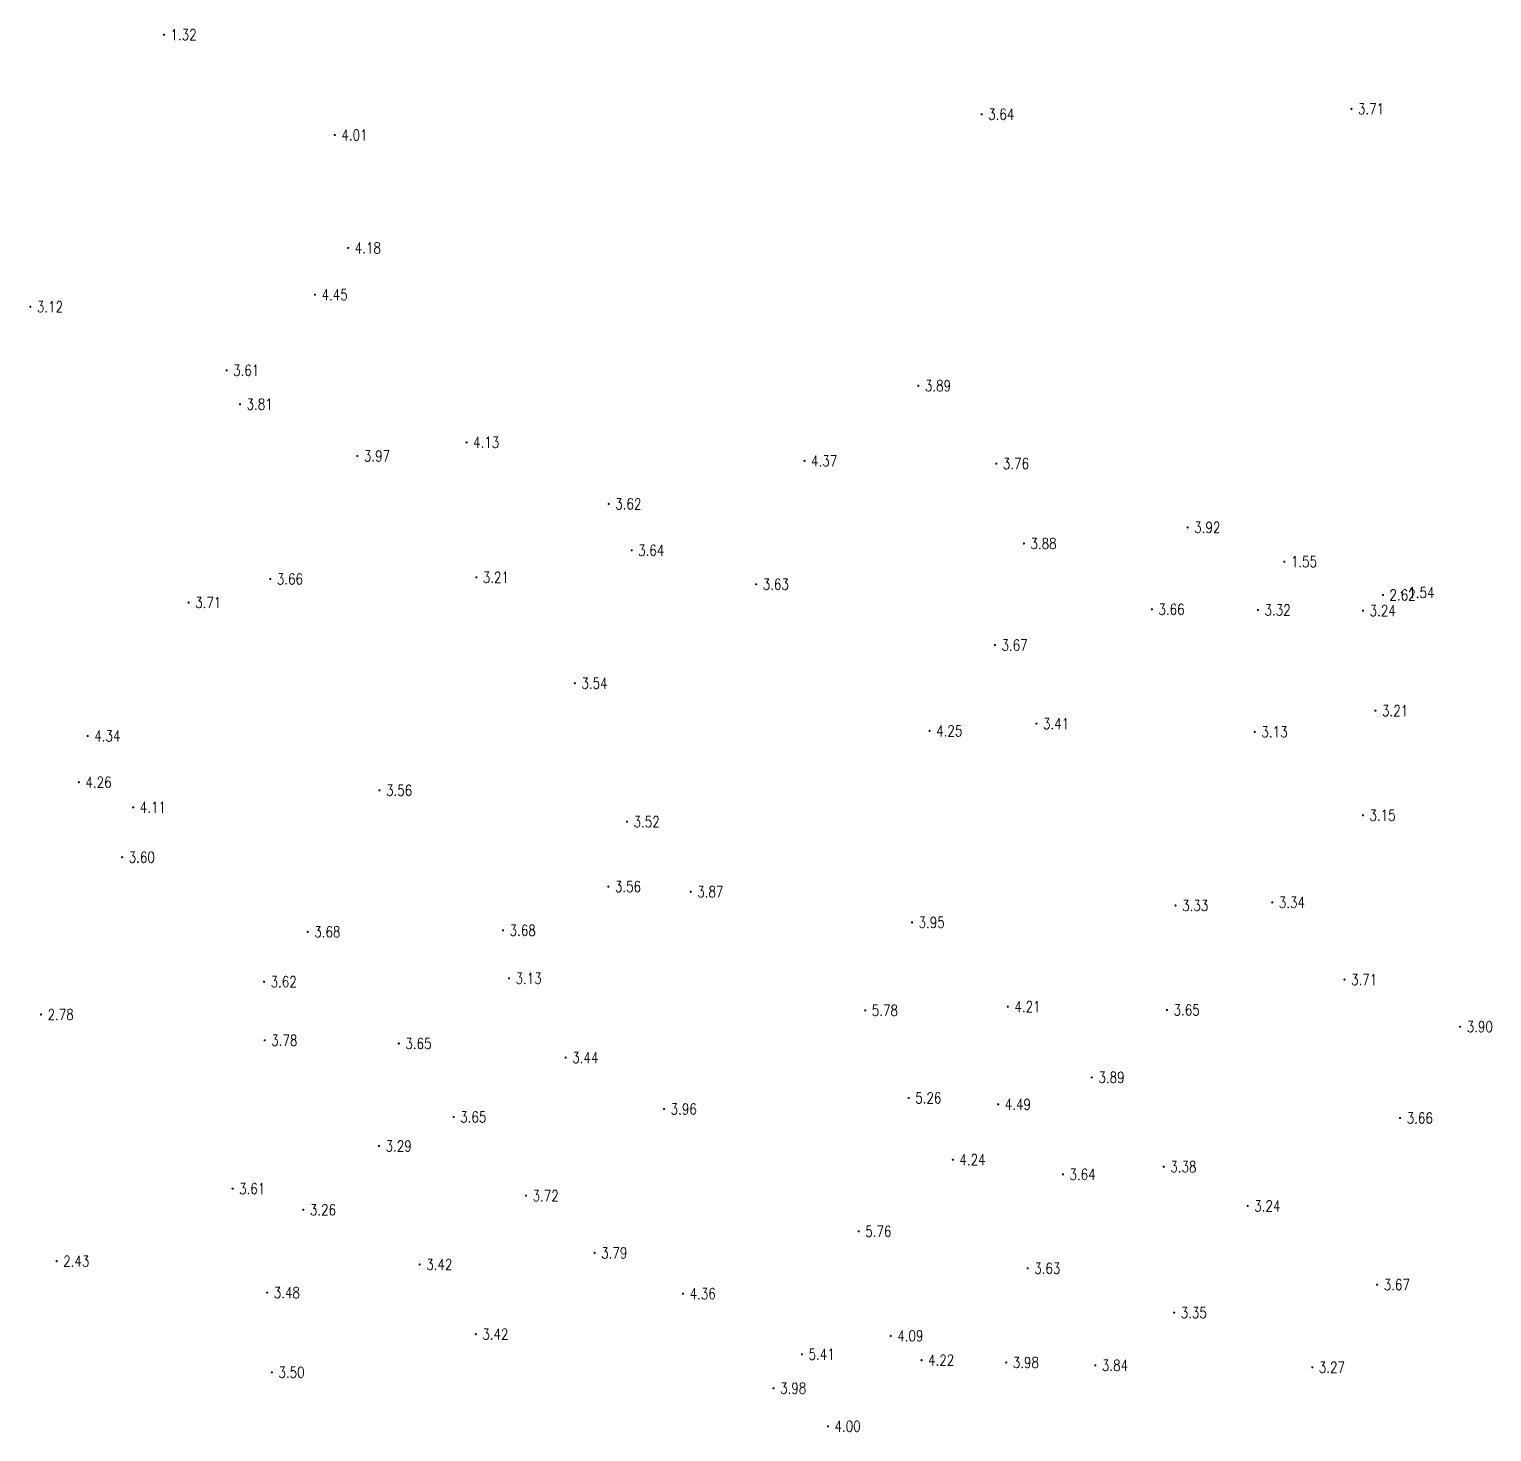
# Model space of a CAD drawing. Extents: x 476861 to 479475, y 2367369 to 2370541.
# Drawn here: x 478514.8 to 478648.8, y 2368359.1 to 2368487.6 of the extents above; entities that cross this region are included whole.
import ezdxf
from ezdxf.enums import TextEntityAlignment as Align

# ---------------------------------------------------------------- set-up
doc = ezdxf.new("R2010")
doc.units = 0
doc.header["$LTSCALE"] = 0.5
doc.layers.get('0').update_dxf_attribs({"linetype": 'CONTINUOUS'})
doc.layers.add('GCD', color=1, linetype='CONTINUOUS')
doc.styles.add('HZ', font='rs.shx', dxfattribs={"width": 0.8, "bigfont": 'hztxt.shx'})

# ---------------------------------------------------------------- blocks, each defined once
blk = doc.blocks.new('GC200')
at = {"linetype": 'Continuous', "const_width": 0.2, "flags": 128}
blk.add_lwpolyline([(-0.1, 0, 1), (0.1, 0, 1)], format="xyb", close=True, dxfattribs=at)

msp = doc.modelspace()

# ---------------------------------------------------------------- block references
at = {"layer": 'GCD', "linetype": 'Continuous'}
ref = msp.add_blockref('GC200', (478527.114, 2368487.12, 1.32), dxfattribs=dict(at, xscale=0.5, yscale=0.5, zscale=0.5))
ref.add_attrib('height', '1.32', dxfattribs={"linetype": 'Continuous', "height": 1, "style": 'HZ', "width": 0.8}).set_placement((478527.714, 2368487.12, 1.32), align=Align.MIDDLE_LEFT)
ref = msp.add_blockref('GC200', (478602.077, 2368479.832, 3.64), dxfattribs=dict(at, xscale=0.5, yscale=0.5, zscale=0.5))
ref.add_attrib('height', '3.64', dxfattribs={"linetype": 'Continuous', "height": 1, "style": 'HZ', "width": 0.8}).set_placement((478602.677, 2368479.832, 3.64), align=Align.MIDDLE_LEFT)
ref = msp.add_blockref('GC200', (478635.98, 2368480.326, 3.709), dxfattribs=dict(at, xscale=0.5, yscale=0.5, zscale=0.5))
ref.add_attrib('height', '3.71', dxfattribs={"linetype": 'Continuous', "height": 1, "style": 'HZ', "width": 0.8}).set_placement((478636.58, 2368480.326, 3.709), align=Align.MIDDLE_LEFT)
ref = msp.add_blockref('GC200', (478542.781, 2368477.925, 4.007), dxfattribs=dict(at, xscale=0.5, yscale=0.5, zscale=0.5))
ref.add_attrib('height', '4.01', dxfattribs={"linetype": 'Continuous', "height": 1, "style": 'HZ', "width": 0.8}).set_placement((478543.381, 2368477.925, 4.007), align=Align.MIDDLE_LEFT)
ref = msp.add_blockref('GC200', (478544.01, 2368467.579, 4.178), dxfattribs=dict(at, xscale=0.5, yscale=0.5, zscale=0.5))
ref.add_attrib('height', '4.18', dxfattribs={"linetype": 'Continuous', "height": 1, "style": 'HZ', "width": 0.8}).set_placement((478544.61, 2368467.579, 4.178), align=Align.MIDDLE_LEFT)
ref = msp.add_blockref('GC200', (478540.969, 2368463.289, 4.453), dxfattribs=dict(at, xscale=0.5, yscale=0.5, zscale=0.5))
ref.add_attrib('height', '4.45', dxfattribs={"linetype": 'Continuous', "height": 1, "style": 'HZ', "width": 0.8}).set_placement((478541.569, 2368463.289, 4.453), align=Align.MIDDLE_LEFT)
ref = msp.add_blockref('GC200', (478514.87, 2368462.187, 3.122), dxfattribs=dict(at, xscale=0.5, yscale=0.5, zscale=0.5))
ref.add_attrib('height', '3.12', dxfattribs={"linetype": 'Continuous', "height": 1, "style": 'HZ', "width": 0.8}).set_placement((478515.47, 2368462.187, 3.122), align=Align.MIDDLE_LEFT)
ref = msp.add_blockref('GC200', (478532.86, 2368456.359, 3.611), dxfattribs=dict(at, xscale=0.5, yscale=0.5, zscale=0.5))
ref.add_attrib('height', '3.61', dxfattribs={"linetype": 'Continuous', "height": 1, "style": 'HZ', "width": 0.8}).set_placement((478533.46, 2368456.359, 3.611), align=Align.MIDDLE_LEFT)
ref = msp.add_blockref('GC200', (478596.276, 2368454.945, 3.89), dxfattribs=dict(at, xscale=0.5, yscale=0.5, zscale=0.5))
ref.add_attrib('height', '3.89', dxfattribs={"linetype": 'Continuous', "height": 1, "style": 'HZ', "width": 0.8}).set_placement((478596.876, 2368454.945, 3.89), align=Align.MIDDLE_LEFT)
ref = msp.add_blockref('GC200', (478534.095, 2368453.255, 3.805), dxfattribs=dict(at, xscale=0.5, yscale=0.5, zscale=0.5))
ref.add_attrib('height', '3.81', dxfattribs={"linetype": 'Continuous', "height": 1, "style": 'HZ', "width": 0.8}).set_placement((478534.695, 2368453.255, 3.805), align=Align.MIDDLE_LEFT)
ref = msp.add_blockref('GC200', (478554.858, 2368449.762, 4.133), dxfattribs=dict(at, xscale=0.5, yscale=0.5, zscale=0.5))
ref.add_attrib('height', '4.13', dxfattribs={"linetype": 'Continuous', "height": 1, "style": 'HZ', "width": 0.8}).set_placement((478555.458, 2368449.762, 4.133), align=Align.MIDDLE_LEFT)
ref = msp.add_blockref('GC200', (478544.853, 2368448.508, 3.97), dxfattribs=dict(at, xscale=0.5, yscale=0.5, zscale=0.5))
ref.add_attrib('height', '3.97', dxfattribs={"linetype": 'Continuous', "height": 1, "style": 'HZ', "width": 0.8}).set_placement((478545.453, 2368448.508, 3.97), align=Align.MIDDLE_LEFT)
ref = msp.add_blockref('GC200', (478585.843, 2368448.063, 4.372), dxfattribs=dict(at, xscale=0.5, yscale=0.5, zscale=0.5))
ref.add_attrib('height', '4.37', dxfattribs={"linetype": 'Continuous', "height": 1, "style": 'HZ', "width": 0.8}).set_placement((478586.443, 2368448.063, 4.372), align=Align.MIDDLE_LEFT)
ref = msp.add_blockref('GC200', (478603.423, 2368447.816, 3.76), dxfattribs=dict(at, xscale=0.5, yscale=0.5, zscale=0.5))
ref.add_attrib('height', '3.76', dxfattribs={"linetype": 'Continuous', "height": 1, "style": 'HZ', "width": 0.8}).set_placement((478604.023, 2368447.816, 3.76), align=Align.MIDDLE_LEFT)
ref = msp.add_blockref('GC200', (478567.891, 2368444.12, 3.619), dxfattribs=dict(at, xscale=0.5, yscale=0.5, zscale=0.5))
ref.add_attrib('height', '3.62', dxfattribs={"linetype": 'Continuous', "height": 1, "style": 'HZ', "width": 0.8}).set_placement((478568.491, 2368444.12, 3.619), align=Align.MIDDLE_LEFT)
ref = msp.add_blockref('GC200', (478620.968, 2368441.963, 3.915), dxfattribs=dict(at, xscale=0.5, yscale=0.5, zscale=0.5))
ref.add_attrib('height', '3.92', dxfattribs={"linetype": 'Continuous', "height": 1, "style": 'HZ', "width": 0.8}).set_placement((478621.568, 2368441.963, 3.915), align=Align.MIDDLE_LEFT)
ref = msp.add_blockref('GC200', (478569.989, 2368439.864, 3.64), dxfattribs=dict(at, xscale=0.5, yscale=0.5, zscale=0.5))
ref.add_attrib('height', '3.64', dxfattribs={"linetype": 'Continuous', "height": 1, "style": 'HZ', "width": 0.8}).set_placement((478570.589, 2368439.864, 3.64), align=Align.MIDDLE_LEFT)
ref = msp.add_blockref('GC200', (478605.953, 2368440.492, 3.881), dxfattribs=dict(at, xscale=0.5, yscale=0.5, zscale=0.5))
ref.add_attrib('height', '3.88', dxfattribs={"linetype": 'Continuous', "height": 1, "style": 'HZ', "width": 0.8}).set_placement((478606.553, 2368440.492, 3.881), align=Align.MIDDLE_LEFT)
ref = msp.add_blockref('GC200', (478629.833, 2368438.83, 1.55), dxfattribs=dict(at, xscale=0.5, yscale=0.5, zscale=0.5))
ref.add_attrib('height', '1.55', dxfattribs={"linetype": 'Continuous', "height": 1, "style": 'HZ', "width": 0.8}).set_placement((478630.433, 2368438.83, 1.55), align=Align.MIDDLE_LEFT)
ref = msp.add_blockref('GC200', (478536.864, 2368437.235, 3.657), dxfattribs=dict(at, xscale=0.5, yscale=0.5, zscale=0.5))
ref.add_attrib('height', '3.66', dxfattribs={"linetype": 'Continuous', "height": 1, "style": 'HZ', "width": 0.8}).set_placement((478537.464, 2368437.235, 3.657), align=Align.MIDDLE_LEFT)
ref = msp.add_blockref('GC200', (478555.749, 2368437.39, 3.21), dxfattribs=dict(at, xscale=0.5, yscale=0.5, zscale=0.5))
ref.add_attrib('height', '3.21', dxfattribs={"linetype": 'Continuous', "height": 1, "style": 'HZ', "width": 0.8}).set_placement((478556.349, 2368437.39, 3.21), align=Align.MIDDLE_LEFT)
ref = msp.add_blockref('GC200', (478581.411, 2368436.755, 3.628), dxfattribs=dict(at, xscale=0.5, yscale=0.5, zscale=0.5))
ref.add_attrib('height', '3.63', dxfattribs={"linetype": 'Continuous', "height": 1, "style": 'HZ', "width": 0.8}).set_placement((478582.011, 2368436.755, 3.628), align=Align.MIDDLE_LEFT)
ref = msp.add_blockref('GC200', (478638.868, 2368435.771, 2.624), dxfattribs=dict(at, xscale=0.5, yscale=0.5, zscale=0.5))
ref.add_attrib('height', '2.62', dxfattribs={"linetype": 'Continuous', "height": 1, "style": 'HZ', "width": 0.8}).set_placement((478639.468, 2368435.771, 2.624), align=Align.MIDDLE_LEFT)
ref = msp.add_blockref('GC200', (478640.593, 2368435.998, 1.54), dxfattribs=dict(at, xscale=0.5, yscale=0.5, zscale=0.5))
ref.add_attrib('height', '1.54', dxfattribs={"linetype": 'Continuous', "height": 1, "style": 'HZ', "width": 0.8}).set_placement((478641.193, 2368435.998, 1.54), align=Align.MIDDLE_LEFT)
ref = msp.add_blockref('GC200', (478529.382, 2368435.08, 3.707), dxfattribs=dict(at, xscale=0.5, yscale=0.5, zscale=0.5))
ref.add_attrib('height', '3.71', dxfattribs={"linetype": 'Continuous', "height": 1, "style": 'HZ', "width": 0.8}).set_placement((478529.982, 2368435.08, 3.707), align=Align.MIDDLE_LEFT)
ref = msp.add_blockref('GC200', (478617.687, 2368434.459, 3.66), dxfattribs=dict(at, xscale=0.5, yscale=0.5, zscale=0.5))
ref.add_attrib('height', '3.66', dxfattribs={"linetype": 'Continuous', "height": 1, "style": 'HZ', "width": 0.8}).set_placement((478618.287, 2368434.459, 3.66), align=Align.MIDDLE_LEFT)
ref = msp.add_blockref('GC200', (478627.412, 2368434.394, 3.318), dxfattribs=dict(at, xscale=0.5, yscale=0.5, zscale=0.5))
ref.add_attrib('height', '3.32', dxfattribs={"linetype": 'Continuous', "height": 1, "style": 'HZ', "width": 0.8}).set_placement((478628.012, 2368434.394, 3.318), align=Align.MIDDLE_LEFT)
ref = msp.add_blockref('GC200', (478637.05, 2368434.341, 3.243), dxfattribs=dict(at, xscale=0.5, yscale=0.5, zscale=0.5))
ref.add_attrib('height', '3.24', dxfattribs={"linetype": 'Continuous', "height": 1, "style": 'HZ', "width": 0.8}).set_placement((478637.65, 2368434.341, 3.243), align=Align.MIDDLE_LEFT)
ref = msp.add_blockref('GC200', (478603.298, 2368431.181, 3.673), dxfattribs=dict(at, xscale=0.5, yscale=0.5, zscale=0.5))
ref.add_attrib('height', '3.67', dxfattribs={"linetype": 'Continuous', "height": 1, "style": 'HZ', "width": 0.8}).set_placement((478603.898, 2368431.181, 3.673), align=Align.MIDDLE_LEFT)
ref = msp.add_blockref('GC200', (478564.788, 2368427.684, 3.54), dxfattribs=dict(at, xscale=0.5, yscale=0.5, zscale=0.5))
ref.add_attrib('height', '3.54', dxfattribs={"linetype": 'Continuous', "height": 1, "style": 'HZ', "width": 0.8}).set_placement((478565.388, 2368427.684, 3.54), align=Align.MIDDLE_LEFT)
ref = msp.add_blockref('GC200', (478638.182, 2368425.165, 3.21), dxfattribs=dict(at, xscale=0.5, yscale=0.5, zscale=0.5))
ref.add_attrib('height', '3.21', dxfattribs={"linetype": 'Continuous', "height": 1, "style": 'HZ', "width": 0.8}).set_placement((478638.782, 2368425.165, 3.21), align=Align.MIDDLE_LEFT)
ref = msp.add_blockref('GC200', (478607.104, 2368423.977, 3.413), dxfattribs=dict(at, xscale=0.5, yscale=0.5, zscale=0.5))
ref.add_attrib('height', '3.41', dxfattribs={"linetype": 'Continuous', "height": 1, "style": 'HZ', "width": 0.8}).set_placement((478607.704, 2368423.977, 3.413), align=Align.MIDDLE_LEFT)
ref = msp.add_blockref('GC200', (478520.129, 2368422.856, 4.339), dxfattribs=dict(at, xscale=0.5, yscale=0.5, zscale=0.5))
ref.add_attrib('height', '4.34', dxfattribs={"linetype": 'Continuous', "height": 1, "style": 'HZ', "width": 0.8}).set_placement((478520.729, 2368422.856, 4.339), align=Align.MIDDLE_LEFT)
ref = msp.add_blockref('GC200', (478597.31, 2368423.317, 4.247), dxfattribs=dict(at, xscale=0.5, yscale=0.5, zscale=0.5))
ref.add_attrib('height', '4.25', dxfattribs={"linetype": 'Continuous', "height": 1, "style": 'HZ', "width": 0.8}).set_placement((478597.91, 2368423.317, 4.247), align=Align.MIDDLE_LEFT)
ref = msp.add_blockref('GC200', (478627.123, 2368423.227, 3.131), dxfattribs=dict(at, xscale=0.5, yscale=0.5, zscale=0.5))
ref.add_attrib('height', '3.13', dxfattribs={"linetype": 'Continuous', "height": 1, "style": 'HZ', "width": 0.8}).set_placement((478627.723, 2368423.227, 3.131), align=Align.MIDDLE_LEFT)
ref = msp.add_blockref('GC200', (478519.322, 2368418.614, 4.264), dxfattribs=dict(at, xscale=0.5, yscale=0.5, zscale=0.5))
ref.add_attrib('height', '4.26', dxfattribs={"linetype": 'Continuous', "height": 1, "style": 'HZ', "width": 0.8}).set_placement((478519.922, 2368418.614, 4.264), align=Align.MIDDLE_LEFT)
ref = msp.add_blockref('GC200', (478546.877, 2368417.87, 3.56), dxfattribs=dict(at, xscale=0.5, yscale=0.5, zscale=0.5))
ref.add_attrib('height', '3.56', dxfattribs={"linetype": 'Continuous', "height": 1, "style": 'HZ', "width": 0.8}).set_placement((478547.477, 2368417.87, 3.56), align=Align.MIDDLE_LEFT)
ref = msp.add_blockref('GC200', (478524.303, 2368416.307, 4.111), dxfattribs=dict(at, xscale=0.5, yscale=0.5, zscale=0.5))
ref.add_attrib('height', '4.11', dxfattribs={"linetype": 'Continuous', "height": 1, "style": 'HZ', "width": 0.8}).set_placement((478524.903, 2368416.307, 4.111), align=Align.MIDDLE_LEFT)
ref = msp.add_blockref('GC200', (478637.033, 2368415.583, 3.151), dxfattribs=dict(at, xscale=0.5, yscale=0.5, zscale=0.5))
ref.add_attrib('height', '3.15', dxfattribs={"linetype": 'Continuous', "height": 1, "style": 'HZ', "width": 0.8}).set_placement((478637.633, 2368415.583, 3.151), align=Align.MIDDLE_LEFT)
ref = msp.add_blockref('GC200', (478569.567, 2368414.991, 3.52), dxfattribs=dict(at, xscale=0.5, yscale=0.5, zscale=0.5))
ref.add_attrib('height', '3.52', dxfattribs={"linetype": 'Continuous', "height": 1, "style": 'HZ', "width": 0.8}).set_placement((478570.167, 2368414.991, 3.52), align=Align.MIDDLE_LEFT)
ref = msp.add_blockref('GC200', (478523.283, 2368411.737, 3.597), dxfattribs=dict(at, xscale=0.5, yscale=0.5, zscale=0.5))
ref.add_attrib('height', '3.60', dxfattribs={"linetype": 'Continuous', "height": 1, "style": 'HZ', "width": 0.8}).set_placement((478523.883, 2368411.737, 3.597), align=Align.MIDDLE_LEFT)
ref = msp.add_blockref('GC200', (478567.86, 2368409.048, 3.562), dxfattribs=dict(at, xscale=0.5, yscale=0.5, zscale=0.5))
ref.add_attrib('height', '3.56', dxfattribs={"linetype": 'Continuous', "height": 1, "style": 'HZ', "width": 0.8}).set_placement((478568.46, 2368409.048, 3.562), align=Align.MIDDLE_LEFT)
ref = msp.add_blockref('GC200', (478575.41, 2368408.572, 3.867), dxfattribs=dict(at, xscale=0.5, yscale=0.5, zscale=0.5))
ref.add_attrib('height', '3.87', dxfattribs={"linetype": 'Continuous', "height": 1, "style": 'HZ', "width": 0.8}).set_placement((478576.01, 2368408.572, 3.867), align=Align.MIDDLE_LEFT)
ref = msp.add_blockref('GC200', (478628.722, 2368407.597, 3.344), dxfattribs=dict(at, xscale=0.5, yscale=0.5, zscale=0.5))
ref.add_attrib('height', '3.34', dxfattribs={"linetype": 'Continuous', "height": 1, "style": 'HZ', "width": 0.8}).set_placement((478629.322, 2368407.597, 3.344), align=Align.MIDDLE_LEFT)
ref = msp.add_blockref('GC200', (478619.86, 2368407.314, 3.328), dxfattribs=dict(at, xscale=0.5, yscale=0.5, zscale=0.5))
ref.add_attrib('height', '3.33', dxfattribs={"linetype": 'Continuous', "height": 1, "style": 'HZ', "width": 0.8}).set_placement((478620.46, 2368407.314, 3.328), align=Align.MIDDLE_LEFT)
ref = msp.add_blockref('GC200', (478540.297, 2368404.898, 3.684), dxfattribs=dict(at, xscale=0.5, yscale=0.5, zscale=0.5))
ref.add_attrib('height', '3.68', dxfattribs={"linetype": 'Continuous', "height": 1, "style": 'HZ', "width": 0.8}).set_placement((478540.897, 2368404.898, 3.684), align=Align.MIDDLE_LEFT)
ref = msp.add_blockref('GC200', (478558.208, 2368405.041, 3.68), dxfattribs=dict(at, xscale=0.5, yscale=0.5, zscale=0.5))
ref.add_attrib('height', '3.68', dxfattribs={"linetype": 'Continuous', "height": 1, "style": 'HZ', "width": 0.8}).set_placement((478558.808, 2368405.041, 3.68), align=Align.MIDDLE_LEFT)
ref = msp.add_blockref('GC200', (478595.699, 2368405.762, 3.945), dxfattribs=dict(at, xscale=0.5, yscale=0.5, zscale=0.5))
ref.add_attrib('height', '3.95', dxfattribs={"linetype": 'Continuous', "height": 1, "style": 'HZ', "width": 0.8}).set_placement((478596.299, 2368405.762, 3.945), align=Align.MIDDLE_LEFT)
ref = msp.add_blockref('GC200', (478536.297, 2368400.326, 3.615), dxfattribs=dict(at, xscale=0.5, yscale=0.5, zscale=0.5))
ref.add_attrib('height', '3.62', dxfattribs={"linetype": 'Continuous', "height": 1, "style": 'HZ', "width": 0.8}).set_placement((478536.897, 2368400.326, 3.615), align=Align.MIDDLE_LEFT)
ref = msp.add_blockref('GC200', (478558.756, 2368400.633, 3.133), dxfattribs=dict(at, xscale=0.5, yscale=0.5, zscale=0.5))
ref.add_attrib('height', '3.13', dxfattribs={"linetype": 'Continuous', "height": 1, "style": 'HZ', "width": 0.8}).set_placement((478559.356, 2368400.633, 3.133), align=Align.MIDDLE_LEFT)
ref = msp.add_blockref('GC200', (478635.347, 2368400.525, 3.707), dxfattribs=dict(at, xscale=0.5, yscale=0.5, zscale=0.5))
ref.add_attrib('height', '3.71', dxfattribs={"linetype": 'Continuous', "height": 1, "style": 'HZ', "width": 0.8}).set_placement((478635.947, 2368400.525, 3.707), align=Align.MIDDLE_LEFT)
ref = msp.add_blockref('GC200', (478604.482, 2368398.044, 4.209), dxfattribs=dict(at, xscale=0.5, yscale=0.5, zscale=0.5))
ref.add_attrib('height', '4.21', dxfattribs={"linetype": 'Continuous', "height": 1, "style": 'HZ', "width": 0.8}).set_placement((478605.082, 2368398.044, 4.209), align=Align.MIDDLE_LEFT)
ref = msp.add_blockref('GC200', (478515.849, 2368397.324, 2.78), dxfattribs=dict(at, xscale=0.5, yscale=0.5, zscale=0.5))
ref.add_attrib('height', '2.78', dxfattribs={"linetype": 'Continuous', "height": 1, "style": 'HZ', "width": 0.8}).set_placement((478516.449, 2368397.324, 2.78), align=Align.MIDDLE_LEFT)
ref = msp.add_blockref('GC200', (478591.408, 2368397.703, 5.782), dxfattribs=dict(at, xscale=0.5, yscale=0.5, zscale=0.5))
ref.add_attrib('height', '5.78', dxfattribs={"linetype": 'Continuous', "height": 1, "style": 'HZ', "width": 0.8}).set_placement((478592.008, 2368397.703, 5.782), align=Align.MIDDLE_LEFT)
ref = msp.add_blockref('GC200', (478619.079, 2368397.733, 3.646), dxfattribs=dict(at, xscale=0.5, yscale=0.5, zscale=0.5))
ref.add_attrib('height', '3.65', dxfattribs={"linetype": 'Continuous', "height": 1, "style": 'HZ', "width": 0.8}).set_placement((478619.679, 2368397.733, 3.646), align=Align.MIDDLE_LEFT)
ref = msp.add_blockref('GC200', (478645.948, 2368396.205, 3.903), dxfattribs=dict(at, xscale=0.5, yscale=0.5, zscale=0.5))
ref.add_attrib('height', '3.90', dxfattribs={"linetype": 'Continuous', "height": 1, "style": 'HZ', "width": 0.8}).set_placement((478646.548, 2368396.205, 3.903), align=Align.MIDDLE_LEFT)
ref = msp.add_blockref('GC200', (478536.355, 2368394.959, 3.78), dxfattribs=dict(at, xscale=0.5, yscale=0.5, zscale=0.5))
ref.add_attrib('height', '3.78', dxfattribs={"linetype": 'Continuous', "height": 1, "style": 'HZ', "width": 0.8}).set_placement((478536.955, 2368394.959, 3.78), align=Align.MIDDLE_LEFT)
ref = msp.add_blockref('GC200', (478548.649, 2368394.666, 3.649), dxfattribs=dict(at, xscale=0.5, yscale=0.5, zscale=0.5))
ref.add_attrib('height', '3.65', dxfattribs={"linetype": 'Continuous', "height": 1, "style": 'HZ', "width": 0.8}).set_placement((478549.249, 2368394.666, 3.649), align=Align.MIDDLE_LEFT)
ref = msp.add_blockref('GC200', (478563.948, 2368393.377, 3.44), dxfattribs=dict(at, xscale=0.5, yscale=0.5, zscale=0.5))
ref.add_attrib('height', '3.44', dxfattribs={"linetype": 'Continuous', "height": 1, "style": 'HZ', "width": 0.8}).set_placement((478564.548, 2368393.377, 3.44), align=Align.MIDDLE_LEFT)
ref = msp.add_blockref('GC200', (478612.182, 2368391.559, 3.89), dxfattribs=dict(at, xscale=0.5, yscale=0.5, zscale=0.5))
ref.add_attrib('height', '3.89', dxfattribs={"linetype": 'Continuous', "height": 1, "style": 'HZ', "width": 0.8}).set_placement((478612.782, 2368391.559, 3.89), align=Align.MIDDLE_LEFT)
ref = msp.add_blockref('GC200', (478572.968, 2368388.658, 3.958), dxfattribs=dict(at, xscale=0.5, yscale=0.5, zscale=0.5))
ref.add_attrib('height', '3.96', dxfattribs={"linetype": 'Continuous', "height": 1, "style": 'HZ', "width": 0.8}).set_placement((478573.568, 2368388.658, 3.958), align=Align.MIDDLE_LEFT)
ref = msp.add_blockref('GC200', (478595.394, 2368389.679, 5.257), dxfattribs=dict(at, xscale=0.5, yscale=0.5, zscale=0.5))
ref.add_attrib('height', '5.26', dxfattribs={"linetype": 'Continuous', "height": 1, "style": 'HZ', "width": 0.8}).set_placement((478595.994, 2368389.679, 5.257), align=Align.MIDDLE_LEFT)
ref = msp.add_blockref('GC200', (478603.601, 2368389.094, 4.485), dxfattribs=dict(at, xscale=0.5, yscale=0.5, zscale=0.5))
ref.add_attrib('height', '4.49', dxfattribs={"linetype": 'Continuous', "height": 1, "style": 'HZ', "width": 0.8}).set_placement((478604.201, 2368389.094, 4.485), align=Align.MIDDLE_LEFT)
ref = msp.add_blockref('GC200', (478553.673, 2368387.93, 3.65), dxfattribs=dict(at, xscale=0.5, yscale=0.5, zscale=0.5))
ref.add_attrib('height', '3.65', dxfattribs={"linetype": 'Continuous', "height": 1, "style": 'HZ', "width": 0.8}).set_placement((478554.273, 2368387.93, 3.65), align=Align.MIDDLE_LEFT)
ref = msp.add_blockref('GC200', (478640.447, 2368387.836, 3.663), dxfattribs=dict(at, xscale=0.5, yscale=0.5, zscale=0.5))
ref.add_attrib('height', '3.66', dxfattribs={"linetype": 'Continuous', "height": 1, "style": 'HZ', "width": 0.8}).set_placement((478641.047, 2368387.836, 3.663), align=Align.MIDDLE_LEFT)
ref = msp.add_blockref('GC200', (478546.839, 2368385.271, 3.29), dxfattribs=dict(at, xscale=0.5, yscale=0.5, zscale=0.5))
ref.add_attrib('height', '3.29', dxfattribs={"linetype": 'Continuous', "height": 1, "style": 'HZ', "width": 0.8}).set_placement((478547.439, 2368385.271, 3.29), align=Align.MIDDLE_LEFT)
ref = msp.add_blockref('GC200', (478599.445, 2368384.013, 4.241), dxfattribs=dict(at, xscale=0.5, yscale=0.5, zscale=0.5))
ref.add_attrib('height', '4.24', dxfattribs={"linetype": 'Continuous', "height": 1, "style": 'HZ', "width": 0.8}).set_placement((478600.045, 2368384.013, 4.241), align=Align.MIDDLE_LEFT)
ref = msp.add_blockref('GC200', (478618.776, 2368383.371, 3.378), dxfattribs=dict(at, xscale=0.5, yscale=0.5, zscale=0.5))
ref.add_attrib('height', '3.38', dxfattribs={"linetype": 'Continuous', "height": 1, "style": 'HZ', "width": 0.8}).set_placement((478619.376, 2368383.371, 3.378), align=Align.MIDDLE_LEFT)
ref = msp.add_blockref('GC200', (478609.531, 2368382.67, 3.636), dxfattribs=dict(at, xscale=0.5, yscale=0.5, zscale=0.5))
ref.add_attrib('height', '3.64', dxfattribs={"linetype": 'Continuous', "height": 1, "style": 'HZ', "width": 0.8}).set_placement((478610.131, 2368382.67, 3.636), align=Align.MIDDLE_LEFT)
ref = msp.add_blockref('GC200', (478533.408, 2368381.362, 3.609), dxfattribs=dict(at, xscale=0.5, yscale=0.5, zscale=0.5))
ref.add_attrib('height', '3.61', dxfattribs={"linetype": 'Continuous', "height": 1, "style": 'HZ', "width": 0.8}).set_placement((478534.008, 2368381.362, 3.609), align=Align.MIDDLE_LEFT)
ref = msp.add_blockref('GC200', (478560.311, 2368380.714, 3.72), dxfattribs=dict(at, xscale=0.5, yscale=0.5, zscale=0.5))
ref.add_attrib('height', '3.72', dxfattribs={"linetype": 'Continuous', "height": 1, "style": 'HZ', "width": 0.8}).set_placement((478560.911, 2368380.714, 3.72), align=Align.MIDDLE_LEFT)
ref = msp.add_blockref('GC200', (478539.893, 2368379.426, 3.26), dxfattribs=dict(at, xscale=0.5, yscale=0.5, zscale=0.5))
ref.add_attrib('height', '3.26', dxfattribs={"linetype": 'Continuous', "height": 1, "style": 'HZ', "width": 0.8}).set_placement((478540.493, 2368379.426, 3.26), align=Align.MIDDLE_LEFT)
ref = msp.add_blockref('GC200', (478626.469, 2368379.774, 3.236), dxfattribs=dict(at, xscale=0.5, yscale=0.5, zscale=0.5))
ref.add_attrib('height', '3.24', dxfattribs={"linetype": 'Continuous', "height": 1, "style": 'HZ', "width": 0.8}).set_placement((478627.069, 2368379.774, 3.236), align=Align.MIDDLE_LEFT)
ref = msp.add_blockref('GC200', (478590.812, 2368377.448, 5.764), dxfattribs=dict(at, xscale=0.5, yscale=0.5, zscale=0.5))
ref.add_attrib('height', '5.76', dxfattribs={"linetype": 'Continuous', "height": 1, "style": 'HZ', "width": 0.8}).set_placement((478591.412, 2368377.448, 5.764), align=Align.MIDDLE_LEFT)
ref = msp.add_blockref('GC200', (478566.598, 2368375.476, 3.791), dxfattribs=dict(at, xscale=0.5, yscale=0.5, zscale=0.5))
ref.add_attrib('height', '3.79', dxfattribs={"linetype": 'Continuous', "height": 1, "style": 'HZ', "width": 0.8}).set_placement((478567.198, 2368375.476, 3.791), align=Align.MIDDLE_LEFT)
ref = msp.add_blockref('GC200', (478517.281, 2368374.718, 2.428), dxfattribs=dict(at, xscale=0.5, yscale=0.5, zscale=0.5))
ref.add_attrib('height', '2.43', dxfattribs={"linetype": 'Continuous', "height": 1, "style": 'HZ', "width": 0.8}).set_placement((478517.881, 2368374.718, 2.428), align=Align.MIDDLE_LEFT)
ref = msp.add_blockref('GC200', (478550.564, 2368374.414, 3.415), dxfattribs=dict(at, xscale=0.5, yscale=0.5, zscale=0.5))
ref.add_attrib('height', '3.42', dxfattribs={"linetype": 'Continuous', "height": 1, "style": 'HZ', "width": 0.8}).set_placement((478551.164, 2368374.414, 3.415), align=Align.MIDDLE_LEFT)
ref = msp.add_blockref('GC200', (478606.301, 2368374.057, 3.627), dxfattribs=dict(at, xscale=0.5, yscale=0.5, zscale=0.5))
ref.add_attrib('height', '3.63', dxfattribs={"linetype": 'Continuous', "height": 1, "style": 'HZ', "width": 0.8}).set_placement((478606.901, 2368374.057, 3.627), align=Align.MIDDLE_LEFT)
ref = msp.add_blockref('GC200', (478638.339, 2368372.561, 3.674), dxfattribs=dict(at, xscale=0.5, yscale=0.5, zscale=0.5))
ref.add_attrib('height', '3.67', dxfattribs={"linetype": 'Continuous', "height": 1, "style": 'HZ', "width": 0.8}).set_placement((478638.939, 2368372.561, 3.674), align=Align.MIDDLE_LEFT)
ref = msp.add_blockref('GC200', (478536.58, 2368371.835, 3.478), dxfattribs=dict(at, xscale=0.5, yscale=0.5, zscale=0.5))
ref.add_attrib('height', '3.48', dxfattribs={"linetype": 'Continuous', "height": 1, "style": 'HZ', "width": 0.8}).set_placement((478537.18, 2368371.835, 3.478), align=Align.MIDDLE_LEFT)
ref = msp.add_blockref('GC200', (478574.708, 2368371.733, 4.362), dxfattribs=dict(at, xscale=0.5, yscale=0.5, zscale=0.5))
ref.add_attrib('height', '4.36', dxfattribs={"linetype": 'Continuous', "height": 1, "style": 'HZ', "width": 0.8}).set_placement((478575.308, 2368371.733, 4.362), align=Align.MIDDLE_LEFT)
ref = msp.add_blockref('GC200', (478619.73, 2368370.001, 3.348), dxfattribs=dict(at, xscale=0.5, yscale=0.5, zscale=0.5))
ref.add_attrib('height', '3.35', dxfattribs={"linetype": 'Continuous', "height": 1, "style": 'HZ', "width": 0.8}).set_placement((478620.33, 2368370.001, 3.348), align=Align.MIDDLE_LEFT)
ref = msp.add_blockref('GC200', (478555.705, 2368368.027, 3.419), dxfattribs=dict(at, xscale=0.5, yscale=0.5, zscale=0.5))
ref.add_attrib('height', '3.42', dxfattribs={"linetype": 'Continuous', "height": 1, "style": 'HZ', "width": 0.8}).set_placement((478556.305, 2368368.027, 3.419), align=Align.MIDDLE_LEFT)
ref = msp.add_blockref('GC200', (478593.744, 2368367.871, 4.089), dxfattribs=dict(at, xscale=0.5, yscale=0.5, zscale=0.5))
ref.add_attrib('height', '4.09', dxfattribs={"linetype": 'Continuous', "height": 1, "style": 'HZ', "width": 0.8}).set_placement((478594.344, 2368367.871, 4.089), align=Align.MIDDLE_LEFT)
ref = msp.add_blockref('GC200', (478585.614, 2368366.183, 5.409), dxfattribs=dict(at, xscale=0.5, yscale=0.5, zscale=0.5))
ref.add_attrib('height', '5.41', dxfattribs={"linetype": 'Continuous', "height": 1, "style": 'HZ', "width": 0.8}).set_placement((478586.214, 2368366.183, 5.409), align=Align.MIDDLE_LEFT)
ref = msp.add_blockref('GC200', (478537.013, 2368364.526, 3.502), dxfattribs=dict(at, xscale=0.5, yscale=0.5, zscale=0.5))
ref.add_attrib('height', '3.50', dxfattribs={"linetype": 'Continuous', "height": 1, "style": 'HZ', "width": 0.8}).set_placement((478537.613, 2368364.526, 3.502), align=Align.MIDDLE_LEFT)
ref = msp.add_blockref('GC200', (478596.564, 2368365.645, 4.224), dxfattribs=dict(at, xscale=0.5, yscale=0.5, zscale=0.5))
ref.add_attrib('height', '4.22', dxfattribs={"linetype": 'Continuous', "height": 1, "style": 'HZ', "width": 0.8}).set_placement((478597.164, 2368365.645, 4.224), align=Align.MIDDLE_LEFT)
ref = msp.add_blockref('GC200', (478604.333, 2368365.43, 3.978), dxfattribs=dict(at, xscale=0.5, yscale=0.5, zscale=0.5))
ref.add_attrib('height', '3.98', dxfattribs={"linetype": 'Continuous', "height": 1, "style": 'HZ', "width": 0.8}).set_placement((478604.933, 2368365.43, 3.978), align=Align.MIDDLE_LEFT)
ref = msp.add_blockref('GC200', (478612.502, 2368365.174, 3.844), dxfattribs=dict(at, xscale=0.5, yscale=0.5, zscale=0.5))
ref.add_attrib('height', '3.84', dxfattribs={"linetype": 'Continuous', "height": 1, "style": 'HZ', "width": 0.8}).set_placement((478613.102, 2368365.174, 3.844), align=Align.MIDDLE_LEFT)
ref = msp.add_blockref('GC200', (478632.393, 2368364.993, 3.274), dxfattribs=dict(at, xscale=0.5, yscale=0.5, zscale=0.5))
ref.add_attrib('height', '3.27', dxfattribs={"linetype": 'Continuous', "height": 1, "style": 'HZ', "width": 0.8}).set_placement((478632.993, 2368364.993, 3.274), align=Align.MIDDLE_LEFT)
ref = msp.add_blockref('GC200', (478583.003, 2368363.073, 3.975), dxfattribs=dict(at, xscale=0.5, yscale=0.5, zscale=0.5))
ref.add_attrib('height', '3.98', dxfattribs={"linetype": 'Continuous', "height": 1, "style": 'HZ', "width": 0.8}).set_placement((478583.603, 2368363.073, 3.975), align=Align.MIDDLE_LEFT)
ref = msp.add_blockref('GC200', (478587.992, 2368359.585, 4), dxfattribs=dict(at, xscale=0.5, yscale=0.5, zscale=0.5))
ref.add_attrib('height', '4.00', dxfattribs={"linetype": 'Continuous', "height": 1, "style": 'HZ', "width": 0.8}).set_placement((478588.592, 2368359.585, 4), align=Align.MIDDLE_LEFT)

doc.saveas('drawing.dxf')
